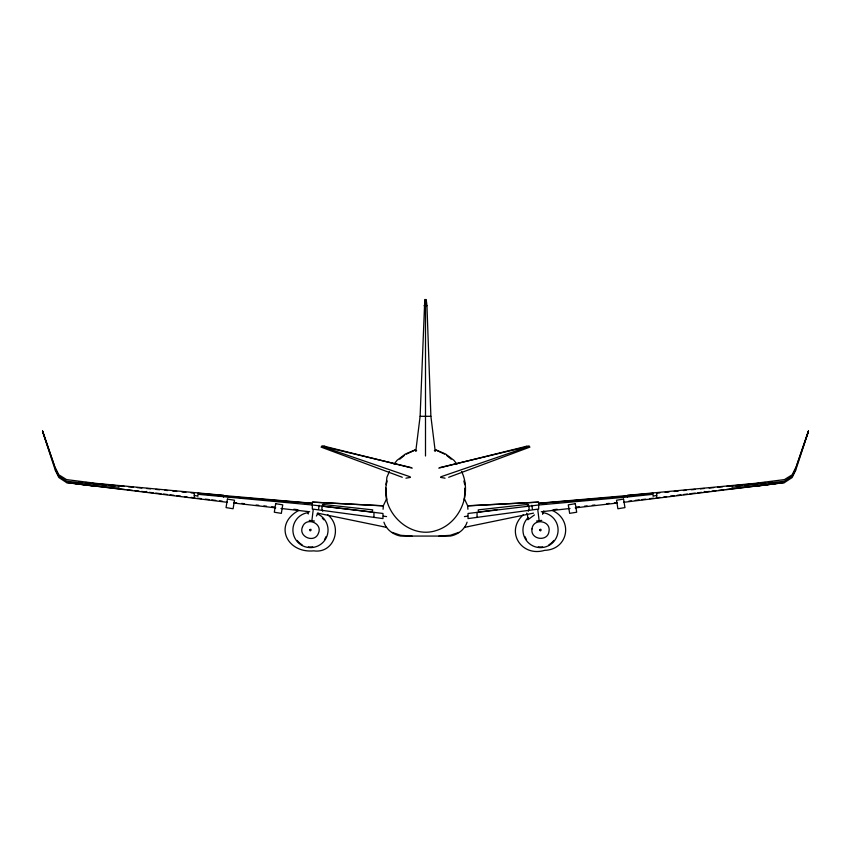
<?xml version="1.0" encoding="UTF-8"?>
<svg xmlns="http://www.w3.org/2000/svg" width="851" height="851" viewBox="0 0 851 851"><rect width="100%" height="100%" fill="white"/><g stroke="black" fill="none" stroke-linecap="round" stroke-linejoin="round"><path stroke-width="1.28" d="M425.5 455.987L425.5 299.563M415.756 451.392L420.117 416.299L424.777 299.563L426.223 299.563L426.957 305.732L430.883 416.299L435.244 451.392M383.067 509.26L383.418 505.6L386.641 498.707M385.875 488.421L386.758 500.005M386.322 484.73L386.769 481.038M461.614 471.518C472.337 493.708 459.859 523.461 435.967 530.63C410.416 538.885 383.205 513.844 385.875 487.953M386.322 484.336L386.769 480.709M311.86 520.716L313.211 509.845M318.657 508.792L319.093 505.26M464.242 500.005L465.125 488.421M477.071 512.302L477.039 517.536M467.082 522.174C464.784 529.556 457.785 534.694 450.36 536.066L400.64 536.066C393.215 534.694 386.216 529.556 383.918 522.174M542.725 513.993L543.364 511.919M795.589 470.518L808.45 431.489M542.598 513.887L543.8 510.962M389.386 471.518L386.918 477.188L385.577 490.367M795.589 470.507L792.164 477.517L784.441 482.581L623.538 502.324M795.589 469.305L792.164 476.273L784.441 481.198L731.956 487.261M795.589 467.88L792.164 474.794L784.441 479.602L754.869 483.379L627.453 495.325M528.322 511.228L529.248 507.909L526.971 504.249M316.423 516.004L318.104 513.227M394.002 464.178L397.14 460.242L405.374 454.051L415.033 449.934M523.461 514.664C504.813 531.088 521.184 557.373 544.587 550.363C568.574 549.576 573.414 519.738 552.086 510.345M399.779 459.168L404.459 455.328M324.029 504.249L321.752 507.909L322.678 511.228M305.466 504.186L307.073 502.962M776.601 482.953L775.197 483.698M434.361 450.732L435.499 450.073M534.439 514.94L527.875 519.77L527.524 514.844L526.62 513.206M439.02 536.066L450.243 535.311L458.785 532.407M298.914 510.345C272.916 524.248 286.851 553.458 313.657 550.852C334.379 553.895 342.974 526.439 327.539 514.664M406.448 454.072L415.033 450.094M448.69 477.273L529.971 447.073M440.871 476.794L527.269 447.062L525.301 446.605L529.365 446.19L439.744 467.614M438.744 468.114L527.046 446.169M464.412 527.418L468.029 526.609M468.029 526.62L533.534 513.121M405.948 478.188L410.288 477.411M464.423 516.589L467.688 516.153M538.672 504.994L468.029 513.472L468.029 518.589L538.672 509.036L538.672 504.994L627.453 496.984L652.962 494.303L652.983 493.314L539.577 503.164L538.672 503.962M754.869 486.378L784.441 482.581M497.101 509.685L478.932 511.972L478.273 510.887L478.273 509.855L522.62 504.941L528.428 504.43L528.588 506.154M536.534 521.046L541.768 520.386M754.869 483.783L758.762 483.251M761.358 482.932L765.251 482.453M773.931 483.847L754.869 486.134L754.869 485.495M628.761 501.196L631.368 500.877M635.272 500.399L639.186 499.92M641.792 499.611L645.696 499.133M649.611 498.654L653.515 498.186M656.121 497.867L660.036 497.388M663.94 496.91L666.546 496.601M670.46 496.122L674.364 495.644M676.971 495.335L680.885 494.856M683.491 494.537L687.395 494.059M690.001 493.75L695.214 493.112M697.82 492.793L701.735 492.325M709.521 491.399L704.341 492.006L704.341 491.41M712.117 491.101L715.999 490.644M718.595 490.346L723.775 489.75M726.36 489.442L753.582 486.283M541.289 511.759L570.01 508.462M575.233 507.866L617.007 503.069M553.256 509.696L557.16 509.26M576.691 507.058L579.286 506.77M584.499 506.185L587.105 505.888M592.307 505.303L594.913 505.015M606.625 503.696L609.231 503.398M614.433 502.813L617.039 502.526M656.727 495.367L653.036 496.186L653.036 495.335M768.836 482.049L772.272 481.687M657.302 493.123L659.919 492.857M665.142 492.346L669.067 491.963M674.29 491.442L678.204 491.059M683.438 490.548L686.044 490.282M691.278 489.772L695.193 489.389M700.416 488.868L704.341 488.485M627.453 496.037L653.398 493.506M717.574 487.251L722.722 486.761M726.584 486.4L733.009 485.793M735.583 485.549L742.008 484.942M744.582 484.698L751.018 484.091M709.117 488.038L713.904 487.591M538.672 503.398L627.453 496.186M468.029 505.877L538.672 502.122L467.603 505.771M424.043 305.732L426.957 305.732M420.117 416.299L430.883 416.299M412.256 468.114L323.954 446.169L321.635 446.19L411.256 467.614M383.397 505.771L312.328 502.122L382.971 505.877M223.547 496.186L312.328 503.398M312.328 504.994L312.328 509.036L382.971 518.589L382.971 513.472L322.412 506.154L322.572 504.43L372.727 509.855L372.068 511.972L312.328 504.994L198.038 494.303L198.017 493.314L311.423 503.164L312.328 503.962M137.096 487.591L141.883 488.038M223.547 495.325L96.131 483.379L66.559 479.602L58.836 474.794L55.411 467.88M99.982 484.091L106.418 484.698M108.992 484.942L115.417 485.549M117.991 485.793L124.416 486.4M128.278 486.761L133.426 487.251M197.602 493.506L223.547 496.037M146.659 488.485L150.584 488.868M155.807 489.389L159.722 489.772M164.956 490.282L167.562 490.548M172.796 491.059L176.71 491.442M181.933 491.963L185.858 492.346M191.081 492.857L193.698 493.123M78.728 481.687L82.164 482.049M119.044 487.261L66.559 481.198L58.836 476.273L55.411 469.305M194.273 495.367L197.964 496.186L197.964 495.335M233.961 502.526L236.567 502.813M241.769 503.398L244.375 503.696M256.087 505.015L258.693 505.303M263.895 505.888L266.501 506.185M271.714 506.77L274.309 507.058M293.84 509.26L297.744 509.696M97.418 486.283L124.64 489.442M127.224 489.75L132.405 490.346M135.001 490.644L138.883 491.101M141.479 491.399L146.659 492.006L146.659 491.41M227.462 502.324L66.559 482.581L58.836 477.507L55.411 470.507M233.993 503.069L275.767 507.866M280.99 508.462L309.711 511.759M77.069 483.847L96.131 486.134L96.131 485.495M85.749 482.453L89.642 482.932M92.238 483.251L96.131 483.783M149.265 492.325L153.18 492.793M155.786 493.112L160.999 493.75M163.605 494.059L167.509 494.537M170.115 494.856L174.029 495.335M176.636 495.644L180.54 496.122M184.454 496.601L187.06 496.91M190.964 497.388L194.879 497.867M197.485 498.186L201.389 498.654M205.304 499.133L209.208 499.611M211.814 499.92L215.728 500.399M219.632 500.877L222.239 501.196M309.232 520.386L314.466 521.046M66.559 482.57L96.131 486.378M383.312 516.153L386.577 516.589M440.712 477.411L445.052 478.188M317.466 513.121L382.971 526.62M382.971 526.609L386.588 527.418M323.954 446.169L325.699 446.605L323.731 447.062L410.129 476.794M75.803 483.698L74.399 482.953M321.029 447.073L402.31 477.273M543.927 502.962L545.534 504.186M392.215 532.407L400.757 535.311L411.98 536.066M435.967 449.934L445.626 454.051L453.86 460.242L456.998 464.178M435.967 450.094L444.552 454.072M415.501 450.073L416.639 450.732M446.541 455.328L451.221 459.168M464.359 498.707L467.582 505.6L467.933 509.26M42.55 431.489L55.411 470.518M307.636 511.919L308.275 513.993M373.929 512.302L373.961 517.536M537.789 509.845L539.14 520.716M531.907 505.26L532.343 508.792M464.231 480.709L464.678 484.336M465.125 487.953L465.423 490.367M464.231 481.038L464.678 484.73M656.727 493.793L656.727 496.878M627.453 495.761L627.453 497.09M223.547 495.761L223.547 497.09M194.273 493.793L194.273 496.878M542.874 512.621A17.584 17.584 0 0 1 557.022 536.119A17.584 17.584 0 0 1 531.024 544.842A17.584 17.584 0 0 1 528.131 517.568M317.146 513.781A17.584 17.584 0 0 1 323.486 541.874A17.584 17.584 0 0 1 294.914 538.215A17.584 17.584 0 0 1 308.126 512.621M553.873 540.449A16.871 16.871 0 0 1 548.916 544.768M542.672 546.863A16.871 16.871 0 0 1 538.268 546.842M526.482 539.46A16.871 16.871 0 0 1 524.929 536.534M326.071 536.534A16.871 16.871 0 0 1 324.518 539.46M312.732 546.842A16.871 16.871 0 0 1 308.328 546.863M302.084 544.768A16.871 16.871 0 0 1 297.127 540.449M322.348 518.163A16.871 16.871 0 0 1 323.816 519.812M532.013 528.896C530.12 539.768 547.97 542.183 549.033 531.194C550.916 520.323 533.077 517.908 532.013 528.896M539.662 529.928C541.14 533.088 541.927 527.269 539.662 529.928M227.44 499.08L226.047 507.6L233.1 508.749L234.493 500.239L227.44 499.08M275.692 503.696L274.299 512.217L281.341 513.366L282.734 504.845L275.692 503.696M302.53 526.79C297.967 536.832 314.625 543.661 318.423 533.3C322.997 523.259 306.339 516.429 302.53 526.79M309.679 529.716C310.307 533.141 312.53 527.716 309.679 529.716M808.45 431.01L795.589 468.667L808.45 431.01M575.308 503.696L568.266 504.845L569.659 513.366L576.701 512.217L575.308 503.696M623.56 499.08L616.507 500.239L617.9 508.749L624.953 507.6L623.56 499.08M55.411 468.667L42.55 431.01L55.411 468.667"/></g></svg>
